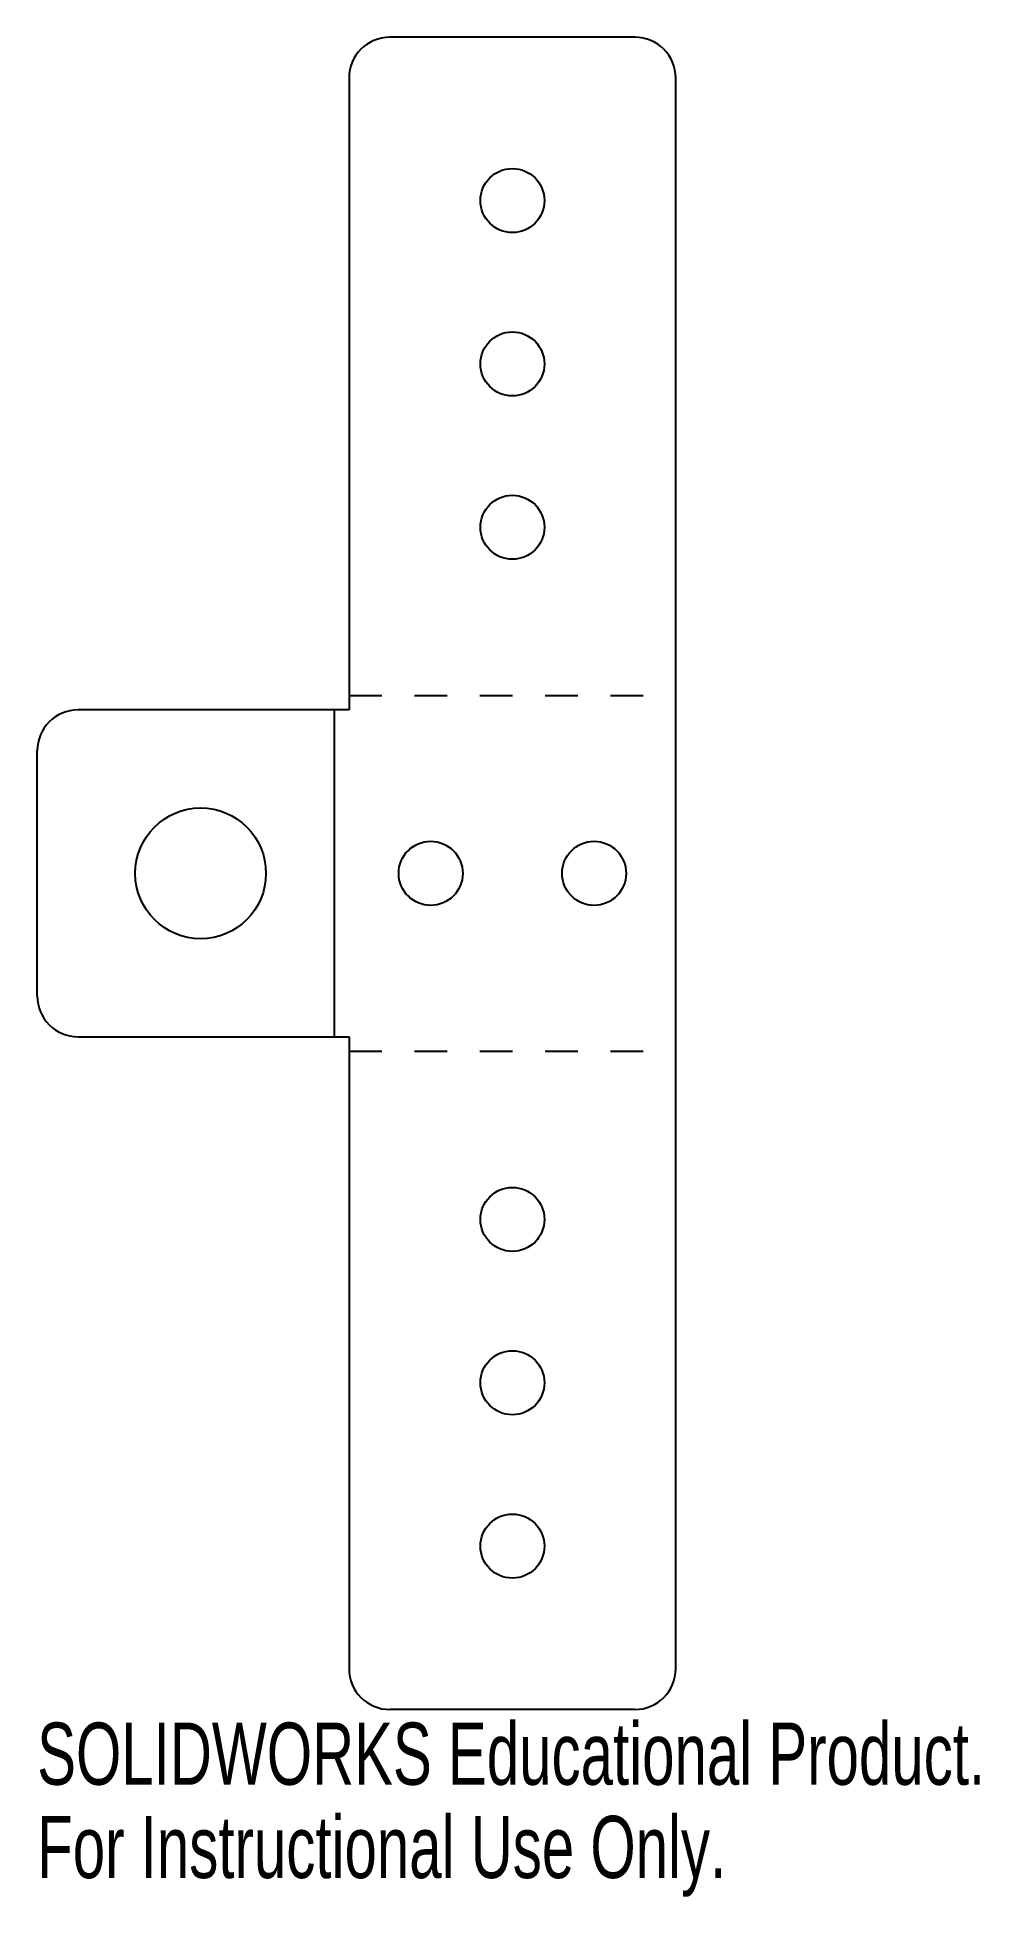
# Model space of a CAD drawing. Header units: inches. Extents: x 0 to 2.88, y -0.57 to 5.12.
import ezdxf

# ---------------------------------------------------------------- set-up
doc = ezdxf.new("R2010")
doc.units = ezdxf.units.IN
doc.header["$MEASUREMENT"] = 0
doc.linetypes.add('HIDDEN', pattern=[0.075, 0.05, -0.025])
doc.styles.add('SLDTEXTSTYLE0', font='TXT', dxfattribs={"width": 0.7})

msp = doc.modelspace()

# ---------------------------------------------------------------- linework, layer by layer
at = {"color": 7, "linetype": 'Continuous', "lineweight": 25}
for p, q in [((1.8292, 5.1184), (1.0792, 5.1184)), ((0.9542, 4.9934), (0.9542, 3.0592)), ((1.9542, 0.125), (1.9542, 4.9934)), ((0.9542, 3.0592), (0.125, 3.0592)), ((0, 2.1842), (0, 2.9342)), ((0.125, 2.0592), (0.9542, 2.0592)), ((0.9542, 2.0592), (0.9542, 0.125)), ((1.8292, 0), (1.0792, 0))]:
    msp.add_line(p, q, dxfattribs=at)
at = {"color": 7, "linetype": 'HIDDEN'}
for p, q in [((0.9542, 3.1038), (1.9542, 3.1038)), ((0.9542, 2.0146), (1.9542, 2.0146))]:
    msp.add_line(p, q, dxfattribs=at)
at = {"color": 7, "linetype": 'Continuous'}
msp.add_line((0.9096, 2.0592), (0.9096, 3.0592), dxfattribs=at)
at = {"color": 7, "linetype": 'Continuous', "lineweight": 25}
for centre, radius in [((1.4542, 4.6184), 0.098), ((1.4542, 4.1184), 0.098), ((1.4542, 3.6184), 0.098), ((0.5, 2.5592), 0.2), ((1.2042, 2.5592), 0.098), ((1.7042, 2.5592), 0.098), ((1.4542, 1.5), 0.098), ((1.4542, 1), 0.098), ((1.4542, 0.5), 0.098)]:
    msp.add_circle(centre, radius, dxfattribs=at)
for centre, start, end in [((1.0792, 4.9934), 90, 180), ((1.8292, 4.9934), 0, 90), ((0.125, 2.9342), 90, 180), ((0.125, 2.1842), 180, 270), ((1.0792, 0.125), 180, 270), ((1.8292, 0.125), 270, 0)]:
    msp.add_arc(centre, 0.125, start, end, dxfattribs=at)

# ---------------------------------------------------------------- texts
at = {"color": 7, "linetype": 'Continuous', "char_height": 0.1903, "attachment_point": 1, "style": 'SLDTEXTSTYLE0'}
for s, insert in [('SOLIDWORKS Educational Product.', (0, -0.0401)), ('For Instructional Use Only.', (0, -0.3256))]:
    msp.add_mtext(s, dxfattribs=dict(at, insert=insert))

doc.saveas('drawing.dxf')
